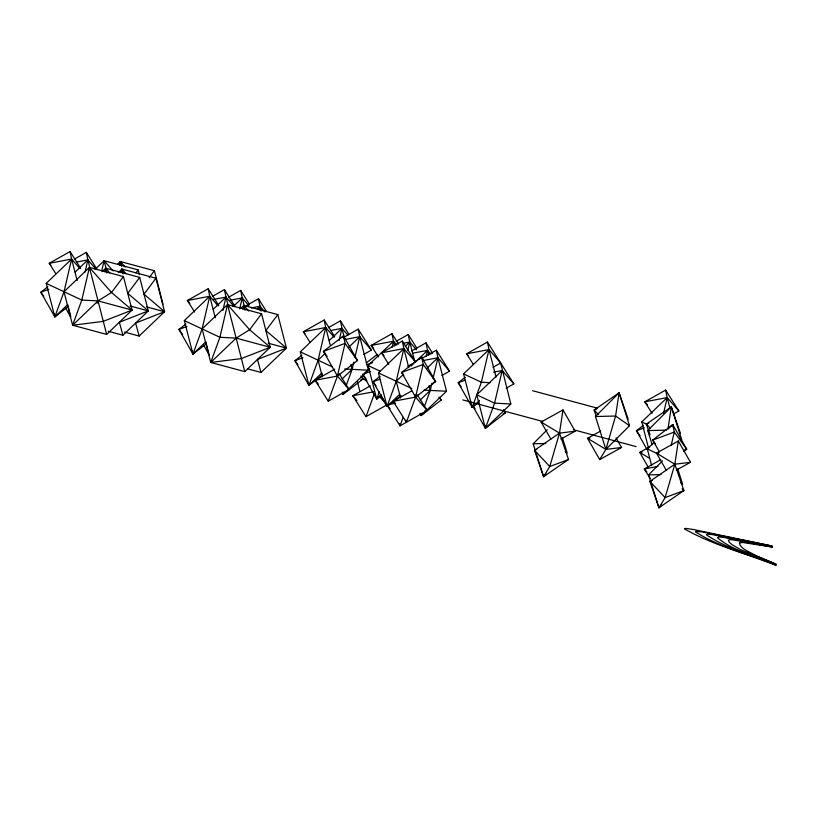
<?xml version="1.0" encoding="UTF-8"?>
<svg xmlns="http://www.w3.org/2000/svg" width="817" height="817" viewBox="0 0 817 817"><rect width="100%" height="100%" fill="white"/><g stroke="black" fill="none" stroke-linecap="round" stroke-linejoin="round"><path stroke-width="1.23" d="M562.984 409.93L559.482 433.133L549.78 466.507L543.591 476.689L534.522 450.32L559.482 433.133L575.158 431.202L562.984 409.93L541.12 422.032L550.862 439.056M596.196 416.006L594.133 410.022L619.102 392.824L615.589 416.016L605.887 449.401L599.698 459.583L587.535 438.31L600.648 431.049M668 428.874L671.329 406.897L646.37 424.094L650.077 434.879M678.335 441.006L674.832 464.209L665.13 497.594L658.941 507.776L649.872 481.407L674.832 464.209L690.508 462.289L678.335 441.006L656.47 453.118L666.212 470.132M85.05 271.99L87.868 259.898L86.326 252.382L74.265 259.183M55.852 273.756L49.245 263.299L70.078 251.554L71.62 259.06L64.002 291.73L72.621 325.227L103.116 321.408L132.068 310.072L111.51 292.496L89.41 267.404L81.792 300.074L72.621 325.227L106.649 334.398L132.068 310.072L123.449 276.575L89.41 267.404L64.002 291.73L54.831 316.884L40.85 292.21L47.866 286.777M101.859 270.396L104.116 260.725L138.155 269.896L139.38 274.675M104.811 271.867L105.659 268.231L139.697 277.402L148.316 310.899L122.897 335.225L108.314 331.293M119.517 265.178L120.365 261.552L154.393 270.723L163.012 304.21M121.059 272.694L121.907 269.059L155.945 278.229L164.564 311.726L139.145 336.053L124.562 332.121M222.878 310.419L225.982 297.102L224.44 289.596L212.379 296.397M194.63 312.012L187.359 300.513L208.192 288.769L209.734 296.275L202.116 328.945L210.735 362.442L241.229 358.622L270.182 347.286L249.624 329.711L227.524 304.618L219.906 337.288L210.735 362.442L244.763 371.612L270.182 347.286L261.563 313.789L227.524 304.618L202.116 328.945L192.945 354.098L178.964 329.425L185.98 323.992M239.687 308.826L242.23 297.939L240.688 290.423L228.627 297.225M242.925 309.081L243.772 305.446L277.811 314.616L286.43 348.113L261.011 372.44L247.643 368.835M259.173 309.909L260.02 306.273L258.478 298.767L245.314 306.181M339.137 340.454L341.966 328.352L340.423 320.846L328.363 327.648M353.822 362.105L352.127 369.366L346.01 386.135M354.956 357.264L359.756 336.696L358.214 329.18L343.957 337.227M392.099 347.256L393.508 341.21L391.966 333.693L371.132 345.448L378.394 356.947M407.775 350.503L409.756 342.037L408.214 334.521L396.153 341.322M411.829 390.832L393.191 401.341L406.396 422.256L415.567 397.103L423.196 364.443L421.654 356.927L401.596 372.429L415.567 397.103L427.23 410.512L400.034 425.841L387.483 405.967M426.137 356.426L427.546 350.381L426.004 342.864L411.748 350.901M431.968 383.163L430.273 390.424L424.595 405.988M433.102 378.322L437.902 357.754L436.349 350.238L422.103 358.275M663.527 413.32L667.193 397.593L665.651 390.077L644.817 401.821L652.078 413.331M671.186 445.398L674.291 432.091L672.738 424.585L652.681 440.087L659.37 451.883M97.162 303.301L98.03 300.901L89.41 267.404M259.142 308.673L260.02 306.273L265.014 312.023M301.963 355.242L294.947 360.675L308.918 385.348L318.089 360.195L325.717 327.525L324.175 320.009L303.342 331.763L309.949 342.221M328.26 401.198L337.431 376.055L345.05 343.385L343.508 335.869L323.45 351.371L337.431 376.055L349.084 389.454L328.26 401.198L315.056 380.283L334.786 369.151M343.834 392.119L342.956 394.519L342.343 392.119M370.336 385.859L352.791 395.745L365.996 416.67L374.298 393.906M370.693 371.408L362.738 374.349L376.708 399.033L379.333 391.843M403.087 417.456L400.034 425.841L399.595 423.686M419.887 413.422L421.102 415.567L421.97 413.177M465.241 377.291L458.214 382.724L472.195 407.397L481.366 382.244L488.995 349.574L487.443 342.057L466.619 353.812L473.217 364.27M123.449 276.575L111.51 292.496L98.03 300.901L72.621 325.227M135.908 272.878L138.155 269.896M139.697 277.402L127.758 293.323L148.316 310.899L119.364 322.235L122.897 335.225M149.174 277.688L154.393 270.723M155.945 278.229L144.006 294.151L164.564 311.726L135.602 323.062L139.145 336.053M261.563 313.789L249.624 329.711L236.144 338.115L210.735 362.442M277.811 314.616L265.872 330.538L286.43 348.113L257.478 359.449L261.011 372.44M535.411 450.861L533.184 443.815L547.176 429.773M616.089 437.902L621.563 447.481L605.887 449.401L595.47 416.527L619.102 392.824L628.171 419.192M536.156 453.21L543.591 476.689L546.216 474.054M619.102 392.824L629.509 425.698L605.887 449.401L587.535 438.31L589.945 438.014M652.17 444.683L647.707 430.6L671.329 406.897L680.398 433.265M658.88 452.822L656.47 453.118L674.832 464.209L683.9 490.578L658.941 507.776L648.535 474.902L662.526 460.849M658.941 507.776L661.566 505.141M67.862 306.804L54.831 316.884L46.212 283.387L71.62 259.06L79.954 268.64M75.164 272.051L87.868 259.898L96.202 269.467M95.038 269.406L104.116 260.725L113.124 270.948M67.535 304.721L54.831 316.884L54.167 313.667M102.033 271.714L105.659 268.231L109.754 272.878M117.638 264.157L120.365 261.552L125.277 267.128M118.271 272.541L121.907 269.059L126.002 273.705M205.976 344.018L192.945 354.098L184.325 320.601L209.734 296.275L218.068 305.854M213.278 309.265L225.982 297.102L234.316 306.681M233.151 306.62L242.23 297.939L248.889 305.599M205.649 341.935L192.945 354.098L192.281 350.871M241.046 308.06L243.772 305.446L248.685 311.022M257.294 308.887L260.02 306.273L261.246 311.063M321.959 375.269L308.918 385.348L300.299 351.851L325.717 327.525L334.051 337.104M329.251 340.515L341.966 328.352L347.797 335.062M325.35 353.24L318.089 360.195L322.398 376.943M341.69 337.605L343.508 335.869L357.489 360.542L337.431 376.055L315.056 380.283L318.385 384.113M308.918 385.348L321.632 373.185M348.859 347.123L359.756 336.696L371.418 350.105L363.739 354.435M342.139 378.925L352.127 369.366L350.891 364.576M380.722 395.928L376.708 399.033L368.089 365.536L393.508 341.21L396.837 345.04M344.835 339.525L359.756 336.696L368.375 370.193L342.956 394.519L363.014 379.017L361.798 376.862M405.212 346.377L409.756 342.037L416.415 349.696M401.106 395.551L387.064 406.396L378.445 372.909L403.864 348.583L402.321 341.067L381.488 352.821L388.749 364.321M376.708 399.033L381.253 394.682M411.206 366.016L413.024 364.28M414.842 362.544L427.546 350.381L430.876 354.21M403.496 374.298L396.235 381.253L387.064 406.396L373.093 381.723L380.109 376.3M418.927 359.531L421.654 356.927L435.635 381.6L415.567 397.103L393.191 401.341L394.866 403.251M399.779 394.243L387.064 406.396L386.625 404.252M427.005 368.181L437.902 357.754L449.554 371.153L441.885 375.483M420.285 399.973L430.273 390.424L429.037 385.634M479.211 401.964L472.195 407.397L463.576 373.9L488.995 349.574L500.647 362.983L510.819 403.986L485.4 428.312L472.635 405.783M420.663 413.422L421.102 415.567L446.521 391.251L437.902 357.754L422.981 360.573M503.629 409.593L505.457 412.81L485.4 428.312L476.781 394.815L502.2 370.499L513.852 383.898L506.183 388.228M472.195 407.397L479.456 400.442M648.555 448.237L641.774 421.919L667.193 397.593L678.856 410.992L673.371 414.086M651.639 465.649L647.33 448.901L653.682 442.824M668.204 428.925L672.738 424.585L686.719 449.258L683.706 451.576M366.21 362.962L377.24 354.435M364.739 372.807L369.754 368.927M421.102 415.567L441.16 400.064L439.944 397.92M643.439 425.31L636.423 430.733L646.747 448.972M543.591 476.689L568.55 459.491L559.482 433.133L541.12 422.032M407.846 366.312L415.526 361.992L402.321 341.067M365.996 416.67L386.829 404.915L379.333 396.296M492.978 367.313L500.647 362.983M660.728 459.716L644.286 468.989L650.23 478.405M560.942 439.076L575.158 431.202M599.698 459.583L621.563 447.481M649.597 446.93L639.762 452.383L648.279 467.273M676.292 470.153L690.508 462.289M596.481 409.143L594.133 410.022L598.381 414.515M536.861 449.452L534.522 450.32L549.78 466.507L568.55 459.491M648.708 423.216L646.37 424.094L650.608 428.588M652.211 480.529L649.872 481.407L665.13 497.594L683.9 490.578L682.205 488.78M48.806 289.259L40.85 292.21L43.771 296.244M186.919 326.473L178.964 329.425L182.62 334.47M302.903 357.723L294.947 360.675L297.868 364.709M366.874 364.739L372.562 362.636M360.736 379.854L363.014 379.017L360.818 375.983M379.915 379.2L373.093 381.723L376.014 385.767M433.357 382.438L435.635 381.6L423.196 364.443L401.596 372.429L403.792 375.463M465.036 380.191L458.214 382.724L461.145 386.758M503.18 413.647L505.457 412.81L503.997 410.788M644.378 427.791L636.423 430.733L640.079 435.778M684.442 450.096L686.719 449.258L674.291 432.091L652.681 440.087L655.612 444.121M76.686 262.012L87.868 259.898L90.023 268.262M213.554 299.461L225.982 297.102L228.137 305.476M229.802 300.288L242.23 297.939L244.385 306.304M251.319 307.927L260.02 306.273M330.773 330.477L341.966 328.352L344.733 339.126M403.537 343.211L409.756 342.037L414.985 362.37M412.626 353.199L427.546 350.381L428.772 355.17M373.92 391.752L352.791 395.745L356.958 400.534M493.499 372.143L502.2 370.499L494.571 403.159L485.4 428.312L484.736 425.095M388.075 404.681L395.53 403.271M424.748 410.982L427.23 410.512L417.324 394.825M657.961 466.405L644.286 468.989L646.788 471.869M642.172 452.087L639.762 452.383L649.474 458.255M595.47 416.527L615.589 416.016L629.509 425.698M647.707 430.6L666.56 430.12M533.184 443.815L545.746 443.498M648.535 474.902L661.096 474.585M132.068 310.072L98.03 300.901L81.792 300.074L46.212 283.387M344.631 368.978L368.375 370.193M490.108 382.693L481.366 382.244L463.576 373.9M424.023 390.097L446.521 391.251M510.819 403.986L494.571 403.159L476.781 394.815M743.674 540.915L750.098 542.202M737.741 539.71L712.73 534.665L707.297 534.165L706.409 534.798C727.038 548.891 753.519 555.836 775.946 564.435C756.532 556.091 733.911 551.455 717.489 537.79L718.848 536.922L723.852 537.433L772.3 546.716A381.774 73.499 16.2 0 1 752.089 542.937M532.633 390.72L597.493 408.204M146.325 306.814L164.564 311.726M130.077 305.987L148.316 310.899M268.19 343.201L286.43 348.113M270.182 347.286L236.144 338.115L219.906 337.288L184.325 320.601M462.82 399.922L542.702 421.449M573.432 429.732L636.106 446.613M641.774 421.919L647.34 424.523M647.33 448.901L658.441 454.119M368.089 365.536L380.324 371.265M378.445 372.909L411.799 388.545M362.503 378.782L366.956 380.875M300.299 351.851L332.55 366.976M679.754 438.382L681.735 439.771L671.329 406.897M680.581 482.684L682.563 484.072L677.732 468.805M565.231 451.607L567.212 452.986L562.382 437.728M647.319 404.701L644.817 401.821L667.193 397.593L669.971 408.357M468.284 355.722L466.619 353.812L488.995 349.574L496.072 377.086M415.526 361.992L403.864 348.583L381.488 352.821L383.99 355.691M373.635 348.318L371.132 345.448L393.508 341.21L394.744 346M387.656 405.875L390.158 408.745M305.007 333.673L303.342 331.763L325.717 327.525L330.334 345.468M189.861 303.383L187.359 300.513L209.734 296.275L215.28 317.813M50.92 265.208L49.245 263.299L71.62 259.06L77.166 280.599M473.615 406.662L475.075 408.684M438.964 397.042L441.16 400.064M357.489 360.542L345.05 343.385L323.45 351.371L327.106 356.426M362.738 374.349L366.394 379.405M665.651 390.077L678.856 410.992M487.443 342.057L513.852 383.898M436.349 350.238L449.554 371.153M426.004 342.864L432.602 353.322M408.214 334.521L416.793 348.124M391.966 333.693L398.563 344.151M358.214 329.18L371.418 350.105M340.423 320.846L349.002 334.439M380.885 395.51L384.184 400.738M324.175 320.009L334.735 336.747M339.188 373.767L349.084 389.454M258.478 298.767L266.393 311.318M240.688 290.423L249.267 304.016M224.44 289.596L235 306.324M208.192 288.769L218.762 305.497M86.326 252.382L96.886 269.11M70.078 251.554L80.648 268.282M203.719 345.264L209.183 354.925L205.802 341.761M65.605 308.06L70.466 316.639M244.763 371.612L227.524 304.618M106.649 334.398L98.03 300.901M672.738 424.585L673.361 426.974M421.654 356.927L422.266 359.317M408.786 367.721L403.864 348.583L396.235 381.253L400.544 398.002M357.376 381.641L359.837 391.21M343.508 335.869L344.12 338.258M321.775 373.012L322.398 375.412M243.772 305.446L245.008 310.235M120.365 261.552L121.59 266.332M121.907 269.059L123.132 273.848M104.116 260.725L106.271 269.099M105.659 268.231L106.894 273.021M67.688 304.557L70.762 316.516M415.128 394.958L415.567 397.103M405.957 420.112L406.396 422.256M739.508 542.866L739.926 544.898L741.673 547.155A43.638 8.405 16.2 0 0 745.737 550.198L756.552 555.836L775.874 564.098L740.733 549.698L731.92 544.602L729.06 541.988L728.427 540.272L729.847 539.618L734.095 540.057L772.371 547.053L742.704 542.498L739.508 542.866M695.676 531.448L695.512 531.867C719.787 547.533 749.393 554.181 776.079 565.109L776.15 565.446C745.676 553.395 712.894 545.102 684.421 528.875L685.769 528.374L693.459 529.498L772.157 546.032L701.997 531.877L695.676 531.448"/></g></svg>
